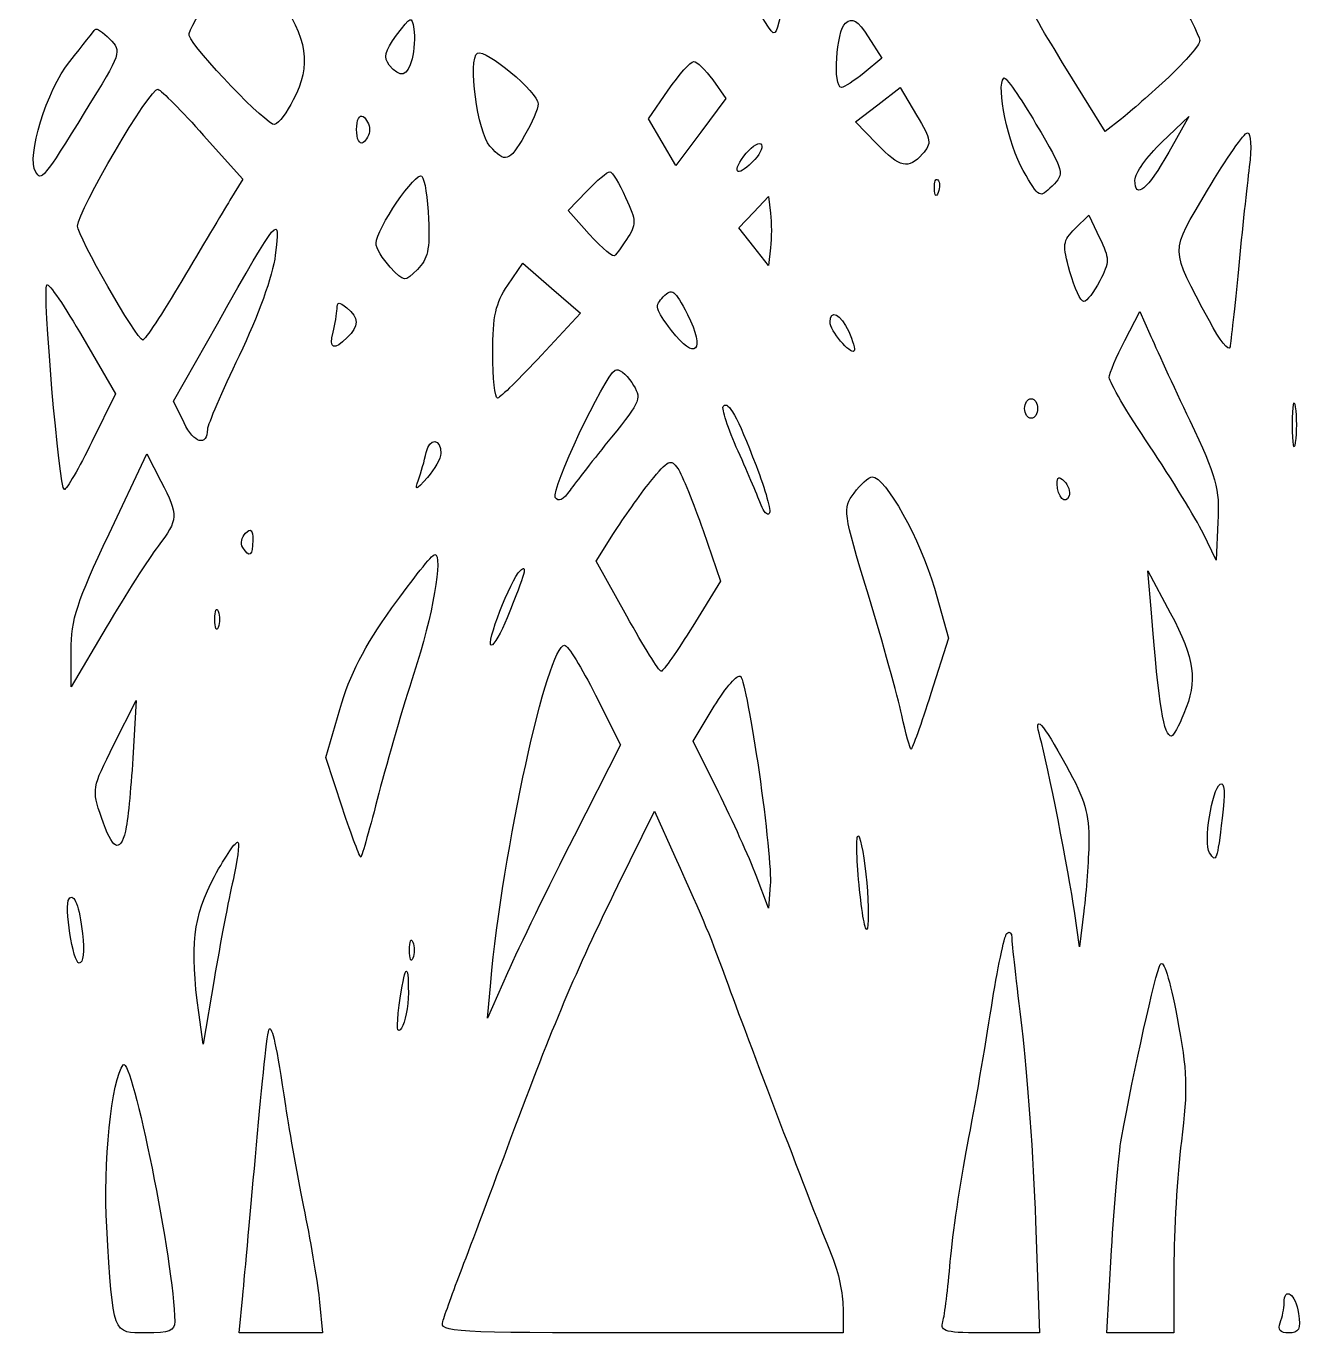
# Model space of a CAD drawing. Header units: centimetres. Extents: x -52 to 49, y -21 to 24.
# Drawn here: x 8.42 to 13.61, y -19.8 to -14.46 of the extents above; entities that cross this region are included whole.
import ezdxf

# ---------------------------------------------------------------- set-up
doc = ezdxf.new("R2010")
doc.units = ezdxf.units.CM
doc.header["$MEASUREMENT"] = 0
doc.layers.add('Layer 1', color=7, linetype='Continuous')

msp = doc.modelspace()

# ---------------------------------------------------------------- linework, layer by layer
at = {"layer": 'Layer 1'}
for points, knots in [([(13.07589, -14.66859), (13.14564, -14.60334), (13.20271, -14.5366), (13.20271, -14.52028), (13.20271, -14.52028), (13.20271, -14.48285), (12.96839, -14.08131), (12.93423, -14.0602), (12.93423, -14.0602), (12.89988, -14.03897), (12.48402, -14.31442), (12.4938, -14.35192), (12.4938, -14.35192), (12.49807, -14.36829), (12.57251, -14.49633), (12.65922, -14.63645), (12.65922, -14.63645), (12.65922, -14.63645), (12.81687, -14.89121), (12.81687, -14.89121), (12.81687, -14.89121), (12.81687, -14.89121), (12.88297, -14.83922), (12.88297, -14.83922), (12.88297, -14.83922), (12.91932, -14.81062), (13.00614, -14.73384), (13.07589, -14.6686), (13.07589, -14.6686), (13.07589, -14.6686), (13.07589, -14.66859), (13.07589, -14.66859)], [0, 0, 0, 0, 0.1111111, 0.1111111, 0.1111111, 0.1111111, 0.2222222, 0.2222222, 0.2222222, 0.2222222, 0.3333333, 0.3333333, 0.3333333, 0.3333333, 0.4444444, 0.4444444, 0.4444444, 0.4444444, 0.5555556, 0.5555556, 0.5555556, 0.5555556, 0.6666667, 0.6666667, 0.6666667, 0.6666667, 0.7777778, 0.7777778, 0.7777778, 0.7777778, 1, 1, 1, 1]), ([(11.50674, -14.25351), (11.50674, -14.25351), (11.50939, -14.12691), (11.50939, -14.12691), (11.50939, -14.12691), (11.50939, -14.12691), (11.42945, -14.21796), (11.42945, -14.21796), (11.42945, -14.21796), (11.42945, -14.21796), (11.34951, -14.30901), (11.34951, -14.30901), (11.34951, -14.30901), (11.34951, -14.30901), (11.40873, -14.40938), (11.40873, -14.40938), (11.40873, -14.40938), (11.46684, -14.50787), (11.46829, -14.50853), (11.48604, -14.44493), (11.48604, -14.44493), (11.49599, -14.40928), (11.50531, -14.32314), (11.50676, -14.25351), (11.50676, -14.25351), (11.50676, -14.25351), (11.50674, -14.25351), (11.50674, -14.25351)], [0, 0, 0, 0, 0.125, 0.125, 0.125, 0.125, 0.25, 0.25, 0.25, 0.25, 0.375, 0.375, 0.375, 0.375, 0.5, 0.5, 0.5, 0.5, 0.625, 0.625, 0.625, 0.625, 0.75, 0.75, 0.75, 0.75, 1, 1, 1, 1]), ([(9.50511, -14.76217), (9.57931, -14.61616), (9.56445, -14.51843), (9.43901, -14.32748), (9.43901, -14.32748), (9.37716, -14.23334), (9.31808, -14.15606), (9.30771, -14.15576), (9.30771, -14.15576), (9.27985, -14.15494), (9.07018, -14.47107), (9.08002, -14.49905), (9.08002, -14.49905), (9.1003, -14.5567), (9.40199, -14.87096), (9.42897, -14.86254), (9.42897, -14.86254), (9.44541, -14.85741), (9.47967, -14.81225), (9.50511, -14.76218), (9.50511, -14.76218), (9.50511, -14.76218), (9.50511, -14.76217), (9.50511, -14.76217)], [0, 0, 0, 0, 0.1428571, 0.1428571, 0.1428571, 0.1428571, 0.2857143, 0.2857143, 0.2857143, 0.2857143, 0.4285714, 0.4285714, 0.4285714, 0.4285714, 0.5714286, 0.5714286, 0.5714286, 0.5714286, 0.7142857, 0.7142857, 0.7142857, 0.7142857, 1, 1, 1, 1]), ([(9.98971, -14.59446), (9.99847, -14.55956), (10.00167, -14.50479), (9.99683, -14.47275), (9.99683, -14.47275), (9.98853, -14.41783), (9.9845, -14.41929), (9.92655, -14.49808), (9.92655, -14.49808), (9.87752, -14.56474), (9.87148, -14.58938), (9.89672, -14.61979), (9.89672, -14.61979), (9.94238, -14.67481), (9.97155, -14.66687), (9.98972, -14.59446), (9.98972, -14.59446), (9.98972, -14.59446), (9.98971, -14.59446), (9.98971, -14.59446)], [0, 0, 0, 0, 0.1666667, 0.1666667, 0.1666667, 0.1666667, 0.3333333, 0.3333333, 0.3333333, 0.3333333, 0.5, 0.5, 0.5, 0.5, 0.6666667, 0.6666667, 0.6666667, 0.6666667, 1, 1, 1, 1]), ([(8.65648, -14.8081), (8.80492, -14.56886), (8.80638, -14.56455), (8.75669, -14.51386), (8.75669, -14.51386), (8.72895, -14.48556), (8.70219, -14.4677), (8.69721, -14.47417), (8.69721, -14.47417), (8.69224, -14.48064), (8.64557, -14.53951), (8.5935, -14.60499), (8.5935, -14.60499), (8.49857, -14.72438), (8.41554, -14.99347), (8.45428, -15.05616), (8.45428, -15.05616), (8.47782, -15.09425), (8.48246, -15.08855), (8.65647, -14.80809), (8.65647, -14.80809), (8.65647, -14.80809), (8.65648, -14.8081), (8.65648, -14.8081)], [0, 0, 0, 0, 0.1428571, 0.1428571, 0.1428571, 0.1428571, 0.2857143, 0.2857143, 0.2857143, 0.2857143, 0.4285714, 0.4285714, 0.4285714, 0.4285714, 0.5714286, 0.5714286, 0.5714286, 0.5714286, 0.7142857, 0.7142857, 0.7142857, 0.7142857, 1, 1, 1, 1]), ([(11.83331, -14.65117), (11.83331, -14.65117), (11.90589, -14.59177), (11.90589, -14.59177), (11.90589, -14.59177), (11.90589, -14.59177), (11.8501, -14.50507), (11.8501, -14.50507), (11.8501, -14.50507), (11.80575, -14.43614), (11.7868, -14.4246), (11.75767, -14.44878), (11.75767, -14.44878), (11.71974, -14.48026), (11.70495, -14.71094), (11.74087, -14.7107), (11.74087, -14.7107), (11.75178, -14.7107), (11.79338, -14.68384), (11.8333, -14.65117), (11.8333, -14.65117), (11.8333, -14.65117), (11.83331, -14.65117), (11.83331, -14.65117)], [0, 0, 0, 0, 0.1428571, 0.1428571, 0.1428571, 0.1428571, 0.2857143, 0.2857143, 0.2857143, 0.2857143, 0.4285714, 0.4285714, 0.4285714, 0.4285714, 0.5714286, 0.5714286, 0.5714286, 0.5714286, 0.7142857, 0.7142857, 0.7142857, 0.7142857, 1, 1, 1, 1]), ([(10.44843, -14.90776), (10.47897, -14.856), (10.50396, -14.79745), (10.50396, -14.77766), (10.50396, -14.77766), (10.50396, -14.73152), (10.28839, -14.55137), (10.25666, -14.57098), (10.25666, -14.57098), (10.21665, -14.59571), (10.2564, -14.8948), (10.3073, -14.95091), (10.3073, -14.95091), (10.37029, -15.02051), (10.38447, -15.01618), (10.44844, -14.90775), (10.44844, -14.90775), (10.44844, -14.90775), (10.44843, -14.90776), (10.44843, -14.90776)], [0, 0, 0, 0, 0.1666667, 0.1666667, 0.1666667, 0.1666667, 0.3333333, 0.3333333, 0.3333333, 0.3333333, 0.5, 0.5, 0.5, 0.5, 0.6666667, 0.6666667, 0.6666667, 0.6666667, 1, 1, 1, 1]), ([(11.21571, -14.68069), (11.18607, -14.63906), (11.15129, -14.605), (11.13843, -14.605), (11.13843, -14.605), (11.12557, -14.605), (11.07871, -14.65782), (11.03429, -14.72237), (11.03429, -14.72237), (11.03429, -14.72237), (10.95354, -14.83974), (10.95354, -14.83974), (10.95354, -14.83974), (10.95354, -14.83974), (11.00959, -14.93475), (11.00959, -14.93475), (11.00959, -14.93475), (11.00959, -14.93475), (11.06565, -15.02976), (11.06565, -15.02976), (11.06565, -15.02976), (11.06565, -15.02976), (11.16763, -14.89308), (11.16763, -14.89308), (11.16763, -14.89308), (11.16763, -14.89308), (11.26961, -14.7564), (11.26961, -14.7564), (11.26961, -14.7564), (11.26961, -14.7564), (11.21571, -14.68071), (11.21571, -14.68071), (11.21571, -14.68071), (11.21571, -14.68071), (11.21571, -14.68069), (11.21571, -14.68069)], [0, 0, 0, 0, 0.1, 0.1, 0.1, 0.1, 0.2, 0.2, 0.2, 0.2, 0.3, 0.3, 0.3, 0.3, 0.4, 0.4, 0.4, 0.4, 0.5, 0.5, 0.5, 0.5, 0.6, 0.6, 0.6, 0.6, 0.7, 0.7, 0.7, 0.7, 0.8, 0.8, 0.8, 0.8, 1, 1, 1, 1]), ([(12.53447, -14.8602), (12.46969, -14.74954), (12.41052, -14.66518), (12.40297, -14.67273), (12.40297, -14.67273), (12.37084, -14.70486), (12.42133, -14.94474), (12.48244, -15.0503), (12.48244, -15.0503), (12.54827, -15.164), (12.54916, -15.16448), (12.60051, -15.11313), (12.60051, -15.11313), (12.65186, -15.06178), (12.65135, -15.05986), (12.53447, -14.8602)], [0, 0, 0, 0, 0.2, 0.2, 0.2, 0.2, 0.4, 0.4, 0.4, 0.4, 0.6, 0.6, 0.6, 0.6, 1, 1, 1, 1]), ([(9.0499, -15.49983), (9.1293, -15.36625), (9.21783, -15.21844), (9.24662, -15.17138), (9.24662, -15.17138), (9.24662, -15.17138), (9.29896, -15.08581), (9.29896, -15.08581), (9.29896, -15.08581), (9.29896, -15.08581), (9.13924, -14.90663), (9.13924, -14.90663), (9.13924, -14.90663), (9.05139, -14.80808), (8.96758, -14.72347), (8.95298, -14.7186), (8.95298, -14.7186), (8.92317, -14.70866), (8.62542, -15.21552), (8.62542, -15.2762), (8.62542, -15.2762), (8.62542, -15.31727), (8.86648, -15.73936), (8.89115, -15.74148), (8.89115, -15.74148), (8.89906, -15.74217), (8.97049, -15.63342), (9.0499, -15.49984), (9.0499, -15.49984), (9.0499, -15.49984), (9.0499, -15.49983), (9.0499, -15.49983)], [0, 0, 0, 0, 0.1111111, 0.1111111, 0.1111111, 0.1111111, 0.2222222, 0.2222222, 0.2222222, 0.2222222, 0.3333333, 0.3333333, 0.3333333, 0.3333333, 0.4444444, 0.4444444, 0.4444444, 0.4444444, 0.5555556, 0.5555556, 0.5555556, 0.5555556, 0.6666667, 0.6666667, 0.6666667, 0.6666667, 0.7777778, 0.7777778, 0.7777778, 0.7777778, 1, 1, 1, 1]), ([(12.07193, -14.98203), (12.11002, -14.93963), (12.10793, -14.92628), (12.04717, -14.82376), (12.04717, -14.82376), (12.04717, -14.82376), (11.98082, -14.7118), (11.98082, -14.7118), (11.98082, -14.7118), (11.98082, -14.7118), (11.88938, -14.78154), (11.88938, -14.78154), (11.88938, -14.78154), (11.88938, -14.78154), (11.79794, -14.85128), (11.79794, -14.85128), (11.79794, -14.85128), (11.79794, -14.85128), (11.88374, -14.9398), (11.88374, -14.9398), (11.88374, -14.9398), (11.98125, -15.04041), (12.01307, -15.04754), (12.07192, -14.98202), (12.07192, -14.98202), (12.07192, -14.98202), (12.07193, -14.98203), (12.07193, -14.98203)], [0, 0, 0, 0, 0.125, 0.125, 0.125, 0.125, 0.25, 0.25, 0.25, 0.25, 0.375, 0.375, 0.375, 0.375, 0.5, 0.5, 0.5, 0.5, 0.625, 0.625, 0.625, 0.625, 0.75, 0.75, 0.75, 0.75, 1, 1, 1, 1]), ([(9.81604, -14.88281), (9.81604, -14.8627), (9.80413, -14.83889), (9.78958, -14.82989), (9.78958, -14.82989), (9.77451, -14.82058), (9.76312, -14.84337), (9.76312, -14.88281), (9.76312, -14.88281), (9.76312, -14.92225), (9.77451, -14.94504), (9.78958, -14.93573), (9.78958, -14.93573), (9.80413, -14.92674), (9.81604, -14.90292), (9.81604, -14.88281)], [0, 0, 0, 0, 0.2, 0.2, 0.2, 0.2, 0.4, 0.4, 0.4, 0.4, 0.6, 0.6, 0.6, 0.6, 1, 1, 1, 1]), ([(13.07624, -14.97486), (13.07624, -14.97486), (13.15807, -14.8299), (13.15807, -14.8299), (13.15807, -14.8299), (13.15807, -14.8299), (13.0481, -14.93449), (13.0481, -14.93449), (13.0481, -14.93449), (12.98762, -14.99202), (12.93813, -15.06147), (12.93813, -15.08883), (12.93813, -15.08883), (12.93813, -15.17089), (12.98953, -15.12847), (13.07625, -14.97486), (13.07625, -14.97486), (13.07625, -14.97486), (13.07624, -14.97486), (13.07624, -14.97486)], [0, 0, 0, 0, 0.1666667, 0.1666667, 0.1666667, 0.1666667, 0.3333333, 0.3333333, 0.3333333, 0.3333333, 0.5, 0.5, 0.5, 0.5, 0.6666667, 0.6666667, 0.6666667, 0.6666667, 1, 1, 1, 1]), ([(13.36012, -15.45167), (13.37504, -15.29887), (13.39501, -15.11135), (13.4045, -15.03495), (13.4045, -15.03495), (13.41436, -14.95551), (13.41132, -14.89604), (13.3974, -14.89604), (13.3974, -14.89604), (13.38401, -14.89604), (13.31071, -15.00134), (13.23451, -15.13005), (13.23451, -15.13005), (13.07922, -15.39236), (13.07873, -15.35605), (13.24167, -15.66333), (13.24167, -15.66333), (13.28411, -15.74337), (13.32202, -15.79099), (13.32591, -15.76916), (13.32591, -15.76916), (13.32981, -15.74733), (13.3452, -15.60446), (13.36012, -15.45166), (13.36012, -15.45166), (13.36012, -15.45166), (13.36012, -15.45167), (13.36012, -15.45167)], [0, 0, 0, 0, 0.125, 0.125, 0.125, 0.125, 0.25, 0.25, 0.25, 0.25, 0.375, 0.375, 0.375, 0.375, 0.5, 0.5, 0.5, 0.5, 0.625, 0.625, 0.625, 0.625, 0.75, 0.75, 0.75, 0.75, 1, 1, 1, 1]), ([(11.38794, -15.0045), (11.41297, -14.97684), (11.42375, -14.9483), (11.41188, -14.94108), (11.41188, -14.94108), (11.40002, -14.93386), (11.36892, -14.95649), (11.34278, -14.99137), (11.34278, -14.99137), (11.28646, -15.06651), (11.32237, -15.07695), (11.38794, -15.0045)], [0, 0, 0, 0, 0.25, 0.25, 0.25, 0.25, 0.5, 0.5, 0.5, 0.5, 1, 1, 1, 1]), ([(10.05711, -15.24763), (10.05337, -15.1634), (10.04097, -15.08486), (10.02953, -15.0731), (10.02953, -15.0731), (10.00663, -15.04954), (9.8425, -15.28942), (9.8425, -15.34645), (9.8425, -15.34645), (9.8425, -15.36607), (9.86866, -15.40997), (9.90064, -15.44401), (9.90064, -15.44401), (9.95865, -15.50576), (9.9589, -15.50578), (10.01134, -15.45334), (10.01134, -15.45334), (10.05368, -15.41099), (10.06258, -15.37102), (10.0571, -15.24763), (10.0571, -15.24763), (10.0571, -15.24763), (10.05711, -15.24763), (10.05711, -15.24763)], [0, 0, 0, 0, 0.1428571, 0.1428571, 0.1428571, 0.1428571, 0.2857143, 0.2857143, 0.2857143, 0.2857143, 0.4285714, 0.4285714, 0.4285714, 0.4285714, 0.5714286, 0.5714286, 0.5714286, 0.5714286, 0.7142857, 0.7142857, 0.7142857, 0.7142857, 1, 1, 1, 1]), ([(10.86416, -15.33172), (10.90526, -15.269), (10.90504, -15.25795), (10.86075, -15.15974), (10.86075, -15.15974), (10.83472, -15.10202), (10.80555, -15.05479), (10.79593, -15.05479), (10.79593, -15.05479), (10.78631, -15.05479), (10.7443, -15.09043), (10.70257, -15.13399), (10.70257, -15.13399), (10.70257, -15.13399), (10.62669, -15.21319), (10.62669, -15.21319), (10.62669, -15.21319), (10.62669, -15.21319), (10.691, -15.2859), (10.691, -15.2859), (10.691, -15.2859), (10.74986, -15.35245), (10.79904, -15.39733), (10.81423, -15.39835), (10.81423, -15.39835), (10.81753, -15.39861), (10.84, -15.36859), (10.86415, -15.33173), (10.86415, -15.33173), (10.86415, -15.33173), (10.86416, -15.33172), (10.86416, -15.33172)], [0, 0, 0, 0, 0.1111111, 0.1111111, 0.1111111, 0.1111111, 0.2222222, 0.2222222, 0.2222222, 0.2222222, 0.3333333, 0.3333333, 0.3333333, 0.3333333, 0.4444444, 0.4444444, 0.4444444, 0.4444444, 0.5555556, 0.5555556, 0.5555556, 0.5555556, 0.6666667, 0.6666667, 0.6666667, 0.6666667, 0.7777778, 0.7777778, 0.7777778, 0.7777778, 1, 1, 1, 1]), ([(12.1339, -15.08841), (12.12511, -15.07962), (12.11885, -15.09525), (12.12, -15.12314), (12.12, -15.12314), (12.12127, -15.15396), (12.12754, -15.16023), (12.13599, -15.13913), (12.13599, -15.13913), (12.14363, -15.12003), (12.14269, -15.09721), (12.1339, -15.08842), (12.1339, -15.08842), (12.1339, -15.08842), (12.1339, -15.08841), (12.1339, -15.08841)], [0, 0, 0, 0, 0.2, 0.2, 0.2, 0.2, 0.4, 0.4, 0.4, 0.4, 0.6, 0.6, 0.6, 0.6, 1, 1, 1, 1]), ([(11.4516, -15.22428), (11.4516, -15.22428), (11.44323, -15.15564), (11.44323, -15.15564), (11.44323, -15.15564), (11.44323, -15.15564), (11.38312, -15.21998), (11.38312, -15.21998), (11.38312, -15.21998), (11.38312, -15.21998), (11.32301, -15.28432), (11.32301, -15.28432), (11.32301, -15.28432), (11.32301, -15.28432), (11.38312, -15.36108), (11.38312, -15.36108), (11.38312, -15.36108), (11.38312, -15.36108), (11.44323, -15.43784), (11.44323, -15.43784), (11.44323, -15.43784), (11.44323, -15.43784), (11.4516, -15.36538), (11.4516, -15.36538), (11.4516, -15.36538), (11.45621, -15.32553), (11.45621, -15.26204), (11.4516, -15.22429), (11.4516, -15.22429), (11.4516, -15.22429), (11.4516, -15.22428), (11.4516, -15.22428)], [0, 0, 0, 0, 0.1111111, 0.1111111, 0.1111111, 0.1111111, 0.2222222, 0.2222222, 0.2222222, 0.2222222, 0.3333333, 0.3333333, 0.3333333, 0.3333333, 0.4444444, 0.4444444, 0.4444444, 0.4444444, 0.5555556, 0.5555556, 0.5555556, 0.5555556, 0.6666667, 0.6666667, 0.6666667, 0.6666667, 0.7777778, 0.7777778, 0.7777778, 0.7777778, 1, 1, 1, 1]), ([(9.15496, -16.10495), (9.15522, -16.08762), (9.2134, -15.9527), (9.28437, -15.80514), (9.28437, -15.80514), (9.36157, -15.64461), (9.42076, -15.47989), (9.43173, -15.39504), (9.43173, -15.39504), (9.45428, -15.22061), (9.44803, -15.22799), (9.19537, -15.67455), (9.19537, -15.67455), (9.19537, -15.67455), (9.01687, -15.99003), (9.01687, -15.99003), (9.01687, -15.99003), (9.01687, -15.99003), (9.05951, -16.07945), (9.05951, -16.07945), (9.05951, -16.07945), (9.09915, -16.16258), (9.15409, -16.17726), (9.15496, -16.10496), (9.15496, -16.10496), (9.15496, -16.10496), (9.15496, -16.10495), (9.15496, -16.10495)], [0, 0, 0, 0, 0.125, 0.125, 0.125, 0.125, 0.25, 0.25, 0.25, 0.25, 0.375, 0.375, 0.375, 0.375, 0.5, 0.5, 0.5, 0.5, 0.625, 0.625, 0.625, 0.625, 0.75, 0.75, 0.75, 0.75, 1, 1, 1, 1]), ([(12.7948, -15.50034), (12.8349, -15.42279), (12.83484, -15.41), (12.79387, -15.32409), (12.79387, -15.32409), (12.79387, -15.32409), (12.7497, -15.23146), (12.7497, -15.23146), (12.7497, -15.23146), (12.7497, -15.23146), (12.69442, -15.28674), (12.69442, -15.28674), (12.69442, -15.28674), (12.64323, -15.33793), (12.64164, -15.35097), (12.67301, -15.46299), (12.67301, -15.46299), (12.69164, -15.52952), (12.71693, -15.58396), (12.72922, -15.58396), (12.72922, -15.58396), (12.74151, -15.58396), (12.77102, -15.54633), (12.7948, -15.50034)], [0, 0, 0, 0, 0.1428571, 0.1428571, 0.1428571, 0.1428571, 0.2857143, 0.2857143, 0.2857143, 0.2857143, 0.4285714, 0.4285714, 0.4285714, 0.4285714, 0.5714286, 0.5714286, 0.5714286, 0.5714286, 0.7142857, 0.7142857, 0.7142857, 0.7142857, 1, 1, 1, 1]), ([(10.51719, -15.80301), (10.51719, -15.80301), (10.67594, -15.63139), (10.67594, -15.63139), (10.67594, -15.63139), (10.67594, -15.63139), (10.55833, -15.52975), (10.55833, -15.52975), (10.55833, -15.52975), (10.55833, -15.52975), (10.44072, -15.42811), (10.44072, -15.42811), (10.44072, -15.42811), (10.44072, -15.42811), (10.37973, -15.51786), (10.37973, -15.51786), (10.37973, -15.51786), (10.3303, -15.5906), (10.31874, -15.64298), (10.31874, -15.79422), (10.31874, -15.79422), (10.31874, -15.89686), (10.32767, -15.97944), (10.33858, -15.97773), (10.33858, -15.97773), (10.34949, -15.97601), (10.42986, -15.8974), (10.51717, -15.80301), (10.51717, -15.80301), (10.51717, -15.80301), (10.51719, -15.80301), (10.51719, -15.80301)], [0, 0, 0, 0, 0.1111111, 0.1111111, 0.1111111, 0.1111111, 0.2222222, 0.2222222, 0.2222222, 0.2222222, 0.3333333, 0.3333333, 0.3333333, 0.3333333, 0.4444444, 0.4444444, 0.4444444, 0.4444444, 0.5555556, 0.5555556, 0.5555556, 0.5555556, 0.6666667, 0.6666667, 0.6666667, 0.6666667, 0.7777778, 0.7777778, 0.7777778, 0.7777778, 1, 1, 1, 1]), ([(8.68386, -16.15622), (8.68386, -16.15622), (8.78036, -15.96119), (8.78036, -15.96119), (8.78036, -15.96119), (8.78036, -15.96119), (8.64703, -15.73142), (8.64703, -15.73142), (8.64703, -15.73142), (8.5737, -15.60505), (8.50736, -15.50799), (8.49961, -15.51574), (8.49961, -15.51574), (8.48074, -15.53461), (8.5508, -16.35125), (8.57129, -16.35125), (8.57129, -16.35125), (8.58012, -16.35125), (8.63078, -16.26349), (8.68386, -16.15622)], [0, 0, 0, 0, 0.1666667, 0.1666667, 0.1666667, 0.1666667, 0.3333333, 0.3333333, 0.3333333, 0.3333333, 0.5, 0.5, 0.5, 0.5, 0.6666667, 0.6666667, 0.6666667, 0.6666667, 1, 1, 1, 1]), ([(11.11237, -15.63663), (11.06082, -15.53558), (11.05094, -15.52835), (11.01441, -15.56489), (11.01441, -15.56489), (10.97787, -15.60143), (10.98118, -15.61522), (11.04721, -15.7018), (11.04721, -15.7018), (11.14524, -15.83032), (11.1889, -15.78665), (11.11237, -15.63664), (11.11237, -15.63664), (11.11237, -15.63664), (11.11237, -15.63663), (11.11237, -15.63663)], [0, 0, 0, 0, 0.2, 0.2, 0.2, 0.2, 0.4, 0.4, 0.4, 0.4, 0.6, 0.6, 0.6, 0.6, 1, 1, 1, 1]), ([(9.72533, -15.73137), (9.77359, -15.68312), (9.7731, -15.65163), (9.72345, -15.61042), (9.72345, -15.61042), (9.69145, -15.58387), (9.68369, -15.58452), (9.6834, -15.6138), (9.6834, -15.6138), (9.68314, -15.63377), (9.67586, -15.6769), (9.66709, -15.70964), (9.66709, -15.70964), (9.6488, -15.77787), (9.67068, -15.78604), (9.72534, -15.73137), (9.72534, -15.73137), (9.72534, -15.73137), (9.72533, -15.73137), (9.72533, -15.73137)], [0, 0, 0, 0, 0.1666667, 0.1666667, 0.1666667, 0.1666667, 0.3333333, 0.3333333, 0.3333333, 0.3333333, 0.5, 0.5, 0.5, 0.5, 0.6666667, 0.6666667, 0.6666667, 0.6666667, 1, 1, 1, 1]), ([(11.7707, -15.70644), (11.73811, -15.63491), (11.69458, -15.61285), (11.69458, -15.66787), (11.69458, -15.66787), (11.69458, -15.70241), (11.77678, -15.80163), (11.79242, -15.78598), (11.79242, -15.78598), (11.7979, -15.7805), (11.78813, -15.7447), (11.7707, -15.70644)], [0, 0, 0, 0, 0.25, 0.25, 0.25, 0.25, 0.5, 0.5, 0.5, 0.5, 1, 1, 1, 1]), ([(13.1615, -16.06897), (13.09385, -15.9259), (13.02055, -15.76738), (12.99861, -15.7167), (12.99861, -15.7167), (12.99861, -15.7167), (12.95872, -15.62454), (12.95872, -15.62454), (12.95872, -15.62454), (12.95872, -15.62454), (12.8967, -15.74316), (12.8967, -15.74316), (12.8967, -15.74316), (12.86259, -15.8084), (12.83414, -15.87641), (12.83349, -15.8943), (12.83349, -15.8943), (12.83283, -15.91219), (12.90671, -16.0376), (12.99766, -16.17298), (12.99766, -16.17298), (13.08861, -16.30836), (13.18684, -16.46872), (13.21594, -16.52933), (13.21594, -16.52933), (13.21594, -16.52933), (13.26886, -16.63953), (13.26886, -16.63953), (13.26886, -16.63953), (13.26886, -16.63953), (13.27668, -16.48431), (13.27668, -16.48431), (13.27668, -16.48431), (13.28364, -16.3461), (13.27102, -16.30057), (13.16151, -16.06897), (13.16151, -16.06897), (13.16151, -16.06897), (13.1615, -16.06897), (13.1615, -16.06897)], [0, 0, 0, 0, 0.0909091, 0.0909091, 0.0909091, 0.0909091, 0.1818182, 0.1818182, 0.1818182, 0.1818182, 0.2727273, 0.2727273, 0.2727273, 0.2727273, 0.3636364, 0.3636364, 0.3636364, 0.3636364, 0.4545455, 0.4545455, 0.4545455, 0.4545455, 0.5454545, 0.5454545, 0.5454545, 0.5454545, 0.6363636, 0.6363636, 0.6363636, 0.6363636, 0.7272727, 0.7272727, 0.7272727, 0.7272727, 0.8181818, 0.8181818, 0.8181818, 0.8181818, 1, 1, 1, 1]), ([(10.80238, -16.13799), (10.92595, -15.98474), (10.92784, -15.97968), (10.88548, -15.91502), (10.88548, -15.91502), (10.86164, -15.87863), (10.83119, -15.85563), (10.81782, -15.86389), (10.81782, -15.86389), (10.77181, -15.89233), (10.55521, -16.35346), (10.57377, -16.38348), (10.57377, -16.38348), (10.58608, -16.4034), (10.60644, -16.39351), (10.63415, -16.35416), (10.63415, -16.35416), (10.65714, -16.32151), (10.73285, -16.22422), (10.8024, -16.13798), (10.8024, -16.13798), (10.8024, -16.13798), (10.80238, -16.13799), (10.80238, -16.13799)], [0, 0, 0, 0, 0.1428571, 0.1428571, 0.1428571, 0.1428571, 0.2857143, 0.2857143, 0.2857143, 0.2857143, 0.4285714, 0.4285714, 0.4285714, 0.4285714, 0.5714286, 0.5714286, 0.5714286, 0.5714286, 0.7142857, 0.7142857, 0.7142857, 0.7142857, 1, 1, 1, 1]), ([(11.39288, -16.25355), (11.31456, -16.05016), (11.28085, -15.98887), (11.25922, -16.0105), (11.25922, -16.0105), (11.25103, -16.0187), (11.2783, -16.1017), (11.31984, -16.19494), (11.31984, -16.19494), (11.36138, -16.28819), (11.40344, -16.38702), (11.4133, -16.41457), (11.4133, -16.41457), (11.42317, -16.44212), (11.43821, -16.45768), (11.44674, -16.44916), (11.44674, -16.44916), (11.45526, -16.44064), (11.43103, -16.35261), (11.39288, -16.25355)], [0, 0, 0, 0, 0.1666667, 0.1666667, 0.1666667, 0.1666667, 0.3333333, 0.3333333, 0.3333333, 0.3333333, 0.5, 0.5, 0.5, 0.5, 0.6666667, 0.6666667, 0.6666667, 0.6666667, 1, 1, 1, 1]), ([(12.54125, -16.02052), (12.54125, -15.99869), (12.52934, -15.98083), (12.51479, -15.98083), (12.51479, -15.98083), (12.50024, -15.98083), (12.48833, -15.99869), (12.48833, -16.02052), (12.48833, -16.02052), (12.48833, -16.04235), (12.50024, -16.06021), (12.51479, -16.06021), (12.51479, -16.06021), (12.52934, -16.06021), (12.54125, -16.04235), (12.54125, -16.02052)], [0, 0, 0, 0, 0.2, 0.2, 0.2, 0.2, 0.4, 0.4, 0.4, 0.4, 0.6, 0.6, 0.6, 0.6, 1, 1, 1, 1]), ([(13.59208, -16.01391), (13.58602, -15.97389), (13.58106, -16.00663), (13.58106, -16.08667), (13.58106, -16.08667), (13.58106, -16.16671), (13.58602, -16.19945), (13.59208, -16.15943), (13.59208, -16.15943), (13.59814, -16.11941), (13.59814, -16.05393), (13.59208, -16.01391)], [0, 0, 0, 0, 0.25, 0.25, 0.25, 0.25, 0.5, 0.5, 0.5, 0.5, 1, 1, 1, 1]), ([(10.10708, -16.20436), (10.10708, -16.14206), (10.06064, -16.13822), (10.04736, -16.19943), (10.04736, -16.19943), (10.04029, -16.232), (10.02603, -16.28246), (10.01566, -16.31157), (10.01566, -16.31157), (9.99929, -16.35754), (10.00405, -16.35629), (10.05194, -16.30202), (10.05194, -16.30202), (10.08226, -16.26767), (10.10707, -16.22372), (10.10707, -16.20436), (10.10707, -16.20436), (10.10707, -16.20436), (10.10708, -16.20436), (10.10708, -16.20436)], [0, 0, 0, 0, 0.1666667, 0.1666667, 0.1666667, 0.1666667, 0.3333333, 0.3333333, 0.3333333, 0.3333333, 0.5, 0.5, 0.5, 0.5, 0.6666667, 0.6666667, 0.6666667, 0.6666667, 1, 1, 1, 1]), ([(8.95322, -16.58234), (9.03688, -16.47266), (9.03753, -16.45827), (8.96524, -16.31713), (8.96524, -16.31713), (8.96524, -16.31713), (8.90819, -16.20574), (8.90819, -16.20574), (8.90819, -16.20574), (8.90819, -16.20574), (8.75358, -16.53231), (8.75358, -16.53231), (8.75358, -16.53231), (8.62229, -16.80961), (8.59897, -16.88126), (8.59897, -17.0072), (8.59897, -17.0072), (8.59897, -17.0072), (8.59897, -17.15552), (8.59897, -17.15552), (8.59897, -17.15552), (8.59897, -17.15552), (8.74156, -16.91421), (8.74156, -16.91421), (8.74156, -16.91421), (8.81999, -16.78149), (8.91524, -16.63215), (8.95323, -16.58234), (8.95323, -16.58234), (8.95323, -16.58234), (8.95322, -16.58234), (8.95322, -16.58234)], [0, 0, 0, 0, 0.1111111, 0.1111111, 0.1111111, 0.1111111, 0.2222222, 0.2222222, 0.2222222, 0.2222222, 0.3333333, 0.3333333, 0.3333333, 0.3333333, 0.4444444, 0.4444444, 0.4444444, 0.4444444, 0.5555556, 0.5555556, 0.5555556, 0.5555556, 0.6666667, 0.6666667, 0.6666667, 0.6666667, 0.7777778, 0.7777778, 0.7777778, 0.7777778, 1, 1, 1, 1]), ([(11.1342, -16.90856), (11.1342, -16.90856), (11.24745, -16.72503), (11.24745, -16.72503), (11.24745, -16.72503), (11.24745, -16.72503), (11.17641, -16.5183), (11.17641, -16.5183), (11.17641, -16.5183), (11.13734, -16.4046), (11.09104, -16.29082), (11.07351, -16.26547), (11.07351, -16.26547), (11.04456, -16.22359), (11.03438, -16.22844), (10.96231, -16.31839), (10.96231, -16.31839), (10.91867, -16.37285), (10.85092, -16.46833), (10.81174, -16.53056), (10.81174, -16.53056), (10.81174, -16.53056), (10.74051, -16.64372), (10.74051, -16.64372), (10.74051, -16.64372), (10.74051, -16.64372), (10.86534, -16.86791), (10.86534, -16.86791), (10.86534, -16.86791), (10.934, -16.99121), (10.99709, -17.09209), (11.00555, -17.09209), (11.00555, -17.09209), (11.01401, -17.09209), (11.07189, -17.0095), (11.13418, -16.90856), (11.13418, -16.90856), (11.13418, -16.90856), (11.1342, -16.90856), (11.1342, -16.90856)], [0, 0, 0, 0, 0.0909091, 0.0909091, 0.0909091, 0.0909091, 0.1818182, 0.1818182, 0.1818182, 0.1818182, 0.2727273, 0.2727273, 0.2727273, 0.2727273, 0.3636364, 0.3636364, 0.3636364, 0.3636364, 0.4545455, 0.4545455, 0.4545455, 0.4545455, 0.5454545, 0.5454545, 0.5454545, 0.5454545, 0.6363636, 0.6363636, 0.6363636, 0.6363636, 0.7272727, 0.7272727, 0.7272727, 0.7272727, 0.8181818, 0.8181818, 0.8181818, 0.8181818, 1, 1, 1, 1]), ([(12.10595, -17.1831), (12.10595, -17.1831), (12.17806, -16.95662), (12.17806, -16.95662), (12.17806, -16.95662), (12.17806, -16.95662), (12.11988, -16.75315), (12.11988, -16.75315), (12.11988, -16.75315), (12.06318, -16.55486), (11.91964, -16.29765), (11.86655, -16.29921), (11.86655, -16.29921), (11.852, -16.29963), (11.81861, -16.3295), (11.79235, -16.36558), (11.79235, -16.36558), (11.74555, -16.42987), (11.74671, -16.4381), (11.85106, -16.78147), (11.85106, -16.78147), (11.90961, -16.97413), (11.97078, -17.19428), (11.98699, -17.27067), (11.98699, -17.27067), (12.0032, -17.34707), (12.02037, -17.40958), (12.02515, -17.40958), (12.02515, -17.40958), (12.02993, -17.40958), (12.06628, -17.30766), (12.10595, -17.1831)], [0, 0, 0, 0, 0.1111111, 0.1111111, 0.1111111, 0.1111111, 0.2222222, 0.2222222, 0.2222222, 0.2222222, 0.3333333, 0.3333333, 0.3333333, 0.3333333, 0.4444444, 0.4444444, 0.4444444, 0.4444444, 0.5555556, 0.5555556, 0.5555556, 0.5555556, 0.6666667, 0.6666667, 0.6666667, 0.6666667, 0.7777778, 0.7777778, 0.7777778, 0.7777778, 1, 1, 1, 1]), ([(12.65006, -16.31706), (12.62845, -16.29545), (12.62063, -16.29841), (12.62063, -16.32819), (12.62063, -16.32819), (12.62063, -16.38079), (12.65621, -16.41637), (12.66936, -16.37692), (12.66936, -16.37692), (12.67494, -16.36019), (12.66626, -16.33325), (12.65007, -16.31706), (12.65007, -16.31706), (12.65007, -16.31706), (12.65006, -16.31706), (12.65006, -16.31706)], [0, 0, 0, 0, 0.2, 0.2, 0.2, 0.2, 0.4, 0.4, 0.4, 0.4, 0.6, 0.6, 0.6, 0.6, 1, 1, 1, 1]), ([(9.33979, -16.55763), (9.33979, -16.51489), (9.33197, -16.50725), (9.31034, -16.52887), (9.31034, -16.52887), (9.29415, -16.54506), (9.2889, -16.57126), (9.29867, -16.58708), (9.29867, -16.58708), (9.32604, -16.63136), (9.33978, -16.62152), (9.33978, -16.55763), (9.33978, -16.55763), (9.33978, -16.55763), (9.33979, -16.55763), (9.33979, -16.55763)], [0, 0, 0, 0, 0.2, 0.2, 0.2, 0.2, 0.4, 0.4, 0.4, 0.4, 0.6, 0.6, 0.6, 0.6, 1, 1, 1, 1]), ([(9.85433, -17.5895), (9.89053, -17.45018), (9.95477, -17.23067), (9.99708, -17.10169), (9.99708, -17.10169), (10.07342, -16.86902), (10.11767, -16.61583), (10.082, -16.61583), (10.082, -16.61583), (10.07178, -16.61583), (9.99322, -16.71388), (9.90743, -16.83372), (9.90743, -16.83372), (9.79376, -16.99248), (9.73607, -17.10487), (9.69482, -17.24787), (9.69482, -17.24787), (9.69482, -17.24787), (9.63821, -17.44413), (9.63821, -17.44413), (9.63821, -17.44413), (9.63821, -17.44413), (9.70598, -17.65085), (9.70598, -17.65085), (9.70598, -17.65085), (9.74325, -17.76454), (9.77707, -17.85425), (9.78113, -17.85018), (9.78113, -17.85018), (9.78519, -17.84612), (9.81813, -17.72882), (9.85432, -17.5895), (9.85432, -17.5895), (9.85432, -17.5895), (9.85433, -17.5895), (9.85433, -17.5895)], [0, 0, 0, 0, 0.1, 0.1, 0.1, 0.1, 0.2, 0.2, 0.2, 0.2, 0.3, 0.3, 0.3, 0.3, 0.4, 0.4, 0.4, 0.4, 0.5, 0.5, 0.5, 0.5, 0.6, 0.6, 0.6, 0.6, 0.7, 0.7, 0.7, 0.7, 0.8, 0.8, 0.8, 0.8, 1, 1, 1, 1]), ([(10.37736, -16.8737), (10.45212, -16.68862), (10.46212, -16.65246), (10.43037, -16.68197), (10.43037, -16.68197), (10.39205, -16.7176), (10.28795, -16.98627), (10.31252, -16.98614), (10.31252, -16.98614), (10.32322, -16.98614), (10.3524, -16.93548), (10.37736, -16.87369), (10.37736, -16.87369), (10.37736, -16.87369), (10.37736, -16.8737), (10.37736, -16.8737)], [0, 0, 0, 0, 0.2, 0.2, 0.2, 0.2, 0.4, 0.4, 0.4, 0.4, 0.6, 0.6, 0.6, 0.6, 1, 1, 1, 1]), ([(13.13791, -17.26491), (13.19485, -17.12863), (13.18351, -17.04447), (13.08251, -16.85396), (13.08251, -16.85396), (13.08251, -16.85396), (12.99134, -16.68198), (12.99134, -16.68198), (12.99134, -16.68198), (12.99134, -16.68198), (13.00524, -16.85396), (13.00524, -16.85396), (13.00524, -16.85396), (13.03614, -17.23621), (13.05593, -17.35667), (13.08782, -17.35667), (13.08782, -17.35667), (13.09428, -17.35667), (13.11682, -17.31538), (13.13791, -17.26492), (13.13791, -17.26492), (13.13791, -17.26492), (13.13791, -17.26491), (13.13791, -17.26491)], [0, 0, 0, 0, 0.1428571, 0.1428571, 0.1428571, 0.1428571, 0.2857143, 0.2857143, 0.2857143, 0.2857143, 0.4285714, 0.4285714, 0.4285714, 0.4285714, 0.5714286, 0.5714286, 0.5714286, 0.5714286, 0.7142857, 0.7142857, 0.7142857, 0.7142857, 1, 1, 1, 1]), ([(9.19857, -16.84734), (9.19123, -16.82915), (9.18522, -16.84403), (9.18522, -16.88041), (9.18522, -16.88041), (9.18522, -16.91679), (9.19123, -16.93167), (9.19857, -16.91348), (9.19857, -16.91348), (9.20591, -16.89529), (9.20591, -16.86552), (9.19857, -16.84733), (9.19857, -16.84733), (9.19857, -16.84733), (9.19857, -16.84734), (9.19857, -16.84734)], [0, 0, 0, 0, 0.2, 0.2, 0.2, 0.2, 0.4, 0.4, 0.4, 0.4, 0.6, 0.6, 0.6, 0.6, 1, 1, 1, 1]), ([(10.65029, -17.7647), (10.65029, -17.7647), (10.83987, -17.39221), (10.83987, -17.39221), (10.83987, -17.39221), (10.83987, -17.39221), (10.73774, -17.18923), (10.73774, -17.18923), (10.73774, -17.18923), (10.68157, -17.07759), (10.62481, -16.98625), (10.6116, -16.98625), (10.6116, -16.98625), (10.54219, -16.98625), (10.35884, -17.82342), (10.31027, -18.36208), (10.31027, -18.36208), (10.31027, -18.36208), (10.29715, -18.5076), (10.29715, -18.5076), (10.29715, -18.5076), (10.29715, -18.5076), (10.37893, -18.32239), (10.37893, -18.32239), (10.37893, -18.32239), (10.42391, -18.22053), (10.54602, -17.96956), (10.65029, -17.76469), (10.65029, -17.76469), (10.65029, -17.76469), (10.65029, -17.7647), (10.65029, -17.7647)], [0, 0, 0, 0, 0.1111111, 0.1111111, 0.1111111, 0.1111111, 0.2222222, 0.2222222, 0.2222222, 0.2222222, 0.3333333, 0.3333333, 0.3333333, 0.3333333, 0.4444444, 0.4444444, 0.4444444, 0.4444444, 0.5555556, 0.5555556, 0.5555556, 0.5555556, 0.6666667, 0.6666667, 0.6666667, 0.6666667, 0.7777778, 0.7777778, 0.7777778, 0.7777778, 1, 1, 1, 1]), ([(11.40493, -17.50388), (11.37547, -17.30108), (11.34176, -17.12555), (11.33002, -17.11381), (11.33002, -17.11381), (11.31828, -17.10207), (11.26975, -17.15667), (11.22219, -17.23515), (11.22219, -17.23515), (11.22219, -17.23515), (11.13571, -17.37784), (11.13571, -17.37784), (11.13571, -17.37784), (11.13571, -17.37784), (11.23926, -17.58554), (11.23926, -17.58554), (11.23926, -17.58554), (11.29621, -17.69977), (11.3654, -17.85277), (11.39302, -17.92553), (11.39302, -17.92553), (11.39302, -17.92553), (11.44323, -18.05782), (11.44323, -18.05782), (11.44323, -18.05782), (11.44323, -18.05782), (11.45086, -17.96522), (11.45086, -17.96522), (11.45086, -17.96522), (11.45506, -17.91429), (11.43439, -17.70669), (11.40493, -17.50389), (11.40493, -17.50389), (11.40493, -17.50389), (11.40493, -17.50388), (11.40493, -17.50388)], [0, 0, 0, 0, 0.1, 0.1, 0.1, 0.1, 0.2, 0.2, 0.2, 0.2, 0.3, 0.3, 0.3, 0.3, 0.4, 0.4, 0.4, 0.4, 0.5, 0.5, 0.5, 0.5, 0.6, 0.6, 0.6, 0.6, 0.7, 0.7, 0.7, 0.7, 0.8, 0.8, 0.8, 0.8, 1, 1, 1, 1]), ([(8.82054, -17.74409), (8.82915, -17.70979), (8.84255, -17.57584), (8.85031, -17.44643), (8.85031, -17.44643), (8.85031, -17.44643), (8.86443, -17.21114), (8.86443, -17.21114), (8.86443, -17.21114), (8.86443, -17.21114), (8.77353, -17.39132), (8.77353, -17.39132), (8.77353, -17.39132), (8.68357, -17.56965), (8.68305, -17.57272), (8.72266, -17.68898), (8.72266, -17.68898), (8.76736, -17.82017), (8.79723, -17.83699), (8.82055, -17.74409), (8.82055, -17.74409), (8.82055, -17.74409), (8.82054, -17.74409), (8.82054, -17.74409)], [0, 0, 0, 0, 0.1428571, 0.1428571, 0.1428571, 0.1428571, 0.2857143, 0.2857143, 0.2857143, 0.2857143, 0.4285714, 0.4285714, 0.4285714, 0.4285714, 0.5714286, 0.5714286, 0.5714286, 0.5714286, 0.7142857, 0.7142857, 0.7142857, 0.7142857, 1, 1, 1, 1]), ([(12.7503, -17.78752), (12.75242, -17.67589), (12.73476, -17.6165), (12.65788, -17.47663), (12.65788, -17.47663), (12.56032, -17.29914), (12.52217, -17.2583), (12.55198, -17.36327), (12.55198, -17.36327), (12.58068, -17.46432), (12.67, -17.91762), (12.69144, -18.07103), (12.69144, -18.07103), (12.69144, -18.07103), (12.71178, -18.21655), (12.71178, -18.21655), (12.71178, -18.21655), (12.71178, -18.21655), (12.72973, -18.07103), (12.72973, -18.07103), (12.72973, -18.07103), (12.7396, -17.99099), (12.74886, -17.86341), (12.7503, -17.78751), (12.7503, -17.78751), (12.7503, -17.78751), (12.7503, -17.78752), (12.7503, -17.78752)], [0, 0, 0, 0, 0.125, 0.125, 0.125, 0.125, 0.25, 0.25, 0.25, 0.25, 0.375, 0.375, 0.375, 0.375, 0.5, 0.5, 0.5, 0.5, 0.625, 0.625, 0.625, 0.625, 0.75, 0.75, 0.75, 0.75, 1, 1, 1, 1]), ([(13.29428, -17.69104), (13.3069, -17.58705), (13.30413, -17.54148), (13.28589, -17.55275), (13.28589, -17.55275), (13.25149, -17.57401), (13.21749, -17.79261), (13.24233, -17.83279), (13.24233, -17.83279), (13.26895, -17.87586), (13.2733, -17.86398), (13.29428, -17.69104)], [0, 0, 0, 0, 0.25, 0.25, 0.25, 0.25, 0.5, 0.5, 0.5, 0.5, 1, 1, 1, 1]), ([(11.7475, -19.68823), (11.7475, -19.6318), (11.72809, -19.53953), (11.70437, -19.48318), (11.70437, -19.48318), (11.64994, -19.35389), (11.36913, -18.62084), (11.27999, -18.37531), (11.27999, -18.37531), (11.20569, -18.17066), (11.18311, -18.11615), (11.06128, -17.84729), (11.06128, -17.84729), (11.06128, -17.84729), (10.97788, -17.66323), (10.97788, -17.66323), (10.97788, -17.66323), (10.97788, -17.66323), (10.82939, -17.96635), (10.82939, -17.96635), (10.82939, -17.96635), (10.65171, -18.32905), (10.56921, -18.52378), (10.3927, -18.99707), (10.3927, -18.99707), (10.31943, -19.19352), (10.22996, -19.43165), (10.19387, -19.52624), (10.19387, -19.52624), (10.15778, -19.62083), (10.1221, -19.71906), (10.11458, -19.74452), (10.11458, -19.74452), (10.10177, -19.78792), (10.15255, -19.79082), (10.92421, -19.79082), (10.92421, -19.79082), (10.92421, -19.79082), (11.7475, -19.79082), (11.7475, -19.79082), (11.7475, -19.79082), (11.7475, -19.79082), (11.7475, -19.68822), (11.7475, -19.68822), (11.7475, -19.68822), (11.7475, -19.68822), (11.7475, -19.68823), (11.7475, -19.68823)], [0, 0, 0, 0, 0.0769231, 0.0769231, 0.0769231, 0.0769231, 0.1538462, 0.1538462, 0.1538462, 0.1538462, 0.2307692, 0.2307692, 0.2307692, 0.2307692, 0.3076923, 0.3076923, 0.3076923, 0.3076923, 0.3846154, 0.3846154, 0.3846154, 0.3846154, 0.4615385, 0.4615385, 0.4615385, 0.4615385, 0.5384615, 0.5384615, 0.5384615, 0.5384615, 0.6153846, 0.6153846, 0.6153846, 0.6153846, 0.6923077, 0.6923077, 0.6923077, 0.6923077, 0.7692308, 0.7692308, 0.7692308, 0.7692308, 0.8461538, 0.8461538, 0.8461538, 0.8461538, 1, 1, 1, 1]), ([(9.25937, -17.94354), (9.27734, -17.86614), (9.2862, -17.79697), (9.27906, -17.78983), (9.27906, -17.78983), (9.27192, -17.78269), (9.22909, -17.84516), (9.18387, -17.92865), (9.18387, -17.92865), (9.09689, -18.08924), (9.08226, -18.21593), (9.11974, -18.48407), (9.11974, -18.48407), (9.11974, -18.48407), (9.13782, -18.61344), (9.13782, -18.61344), (9.13782, -18.61344), (9.13782, -18.61344), (9.18226, -18.34886), (9.18226, -18.34886), (9.18226, -18.34886), (9.2067, -18.20334), (9.2414, -18.02095), (9.25936, -17.94354), (9.25936, -17.94354), (9.25936, -17.94354), (9.25937, -17.94354), (9.25937, -17.94354)], [0, 0, 0, 0, 0.125, 0.125, 0.125, 0.125, 0.25, 0.25, 0.25, 0.25, 0.375, 0.375, 0.375, 0.375, 0.5, 0.5, 0.5, 0.5, 0.625, 0.625, 0.625, 0.625, 0.75, 0.75, 0.75, 0.75, 1, 1, 1, 1]), ([(11.84045, -17.91963), (11.83042, -17.82599), (11.81586, -17.75574), (11.8081, -17.7635), (11.8081, -17.7635), (11.80033, -17.77127), (11.80342, -17.87043), (11.81497, -17.98386), (11.81497, -17.98386), (11.82652, -18.09729), (11.84107, -18.16755), (11.84732, -18.13999), (11.84732, -18.13999), (11.85357, -18.11243), (11.85048, -18.01327), (11.84045, -17.91963)], [0, 0, 0, 0, 0.2, 0.2, 0.2, 0.2, 0.4, 0.4, 0.4, 0.4, 0.6, 0.6, 0.6, 0.6, 1, 1, 1, 1]), ([(8.64519, -18.16234), (8.63259, -18.05055), (8.6108, -17.99408), (8.59039, -18.02033), (8.59039, -18.02033), (8.56991, -18.04669), (8.60691, -18.28271), (8.63152, -18.28271), (8.63152, -18.28271), (8.64819, -18.28271), (8.65349, -18.23602), (8.64519, -18.16234)], [0, 0, 0, 0, 0.25, 0.25, 0.25, 0.25, 0.5, 0.5, 0.5, 0.5, 1, 1, 1, 1]), ([(12.53305, -19.33443), (12.52413, -19.08341), (12.49862, -18.7292), (12.47636, -18.54729), (12.47636, -18.54729), (12.4541, -18.36539), (12.43578, -18.19969), (12.43565, -18.17908), (12.43565, -18.17908), (12.43565, -18.15847), (12.42657, -18.15044), (12.41576, -18.16126), (12.41576, -18.16126), (12.40495, -18.17207), (12.37652, -18.308), (12.35258, -18.46332), (12.35258, -18.46332), (12.32864, -18.61865), (12.28487, -18.87075), (12.25532, -19.02354), (12.25532, -19.02354), (12.22577, -19.17634), (12.19407, -19.39065), (12.18488, -19.49979), (12.18488, -19.49979), (12.1757, -19.60893), (12.16202, -19.71906), (12.1545, -19.74453), (12.1545, -19.74453), (12.1423, -19.78581), (12.16296, -19.79083), (12.34504, -19.79083), (12.34504, -19.79083), (12.34504, -19.79083), (12.54926, -19.79083), (12.54926, -19.79083), (12.54926, -19.79083), (12.54926, -19.79083), (12.53305, -19.33442), (12.53305, -19.33442), (12.53305, -19.33442), (12.53305, -19.33442), (12.53305, -19.33443), (12.53305, -19.33443)], [0, 0, 0, 0, 0.0833333, 0.0833333, 0.0833333, 0.0833333, 0.1666667, 0.1666667, 0.1666667, 0.1666667, 0.25, 0.25, 0.25, 0.25, 0.3333333, 0.3333333, 0.3333333, 0.3333333, 0.4166667, 0.4166667, 0.4166667, 0.4166667, 0.5, 0.5, 0.5, 0.5, 0.5833333, 0.5833333, 0.5833333, 0.5833333, 0.6666667, 0.6666667, 0.6666667, 0.6666667, 0.75, 0.75, 0.75, 0.75, 0.8333333, 0.8333333, 0.8333333, 0.8333333, 1, 1, 1, 1]), ([(9.99232, -18.19672), (9.98498, -18.17853), (9.97897, -18.19341), (9.97897, -18.22979), (9.97897, -18.22979), (9.97897, -18.26617), (9.98498, -18.28105), (9.99232, -18.26286), (9.99232, -18.26286), (9.99966, -18.24467), (9.99966, -18.2149), (9.99232, -18.19671), (9.99232, -18.19671), (9.99232, -18.19671), (9.99232, -18.19672), (9.99232, -18.19672)], [0, 0, 0, 0, 0.2, 0.2, 0.2, 0.2, 0.4, 0.4, 0.4, 0.4, 0.6, 0.6, 0.6, 0.6, 1, 1, 1, 1]), ([(13.09688, -19.5247), (13.09688, -19.37833), (13.11068, -19.14628), (13.12755, -19.00904), (13.12755, -19.00904), (13.15416, -18.79247), (13.15189, -18.72591), (13.11032, -18.50508), (13.11032, -18.50508), (13.08041, -18.3462), (13.05457, -18.26469), (13.04151, -18.28803), (13.04151, -18.28803), (13.02202, -18.32286), (12.93207, -18.72556), (12.88314, -18.99708), (12.88314, -18.99708), (12.87134, -19.06256), (12.85324, -19.26795), (12.84292, -19.45349), (12.84292, -19.45349), (12.84292, -19.45349), (12.82415, -19.79083), (12.82415, -19.79083), (12.82415, -19.79083), (12.82415, -19.79083), (12.96052, -19.79083), (12.96052, -19.79083), (12.96052, -19.79083), (12.96052, -19.79083), (13.09689, -19.79083), (13.09689, -19.79083), (13.09689, -19.79083), (13.09689, -19.79083), (13.09689, -19.5247), (13.09689, -19.5247), (13.09689, -19.5247), (13.09689, -19.5247), (13.09688, -19.5247), (13.09688, -19.5247)], [0, 0, 0, 0, 0.0909091, 0.0909091, 0.0909091, 0.0909091, 0.1818182, 0.1818182, 0.1818182, 0.1818182, 0.2727273, 0.2727273, 0.2727273, 0.2727273, 0.3636364, 0.3636364, 0.3636364, 0.3636364, 0.4545455, 0.4545455, 0.4545455, 0.4545455, 0.5454545, 0.5454545, 0.5454545, 0.5454545, 0.6363636, 0.6363636, 0.6363636, 0.6363636, 0.7272727, 0.7272727, 0.7272727, 0.7272727, 0.8181818, 0.8181818, 0.8181818, 0.8181818, 1, 1, 1, 1]), ([(9.97439, -18.40397), (9.97492, -18.26842), (9.95952, -18.28954), (9.93741, -18.45468), (9.93741, -18.45468), (9.92483, -18.54863), (9.92757, -18.57547), (9.94684, -18.54728), (9.94684, -18.54728), (9.96177, -18.52545), (9.97417, -18.46096), (9.97439, -18.40396), (9.97439, -18.40396), (9.97439, -18.40396), (9.97439, -18.40397), (9.97439, -18.40397)], [0, 0, 0, 0, 0.2, 0.2, 0.2, 0.2, 0.4, 0.4, 0.4, 0.4, 0.6, 0.6, 0.6, 0.6, 1, 1, 1, 1]), ([(9.61223, -19.66516), (9.60557, -19.59604), (9.57836, -19.43233), (9.55176, -19.30136), (9.55176, -19.30136), (9.52516, -19.17039), (9.48986, -18.97394), (9.47332, -18.8648), (9.47332, -18.8648), (9.43511, -18.6127), (9.41921, -18.53844), (9.40621, -18.55143), (9.40621, -18.55143), (9.4005, -18.55714), (9.37733, -18.76988), (9.35472, -19.02419), (9.35472, -19.02419), (9.33211, -19.2785), (9.307, -19.55503), (9.29892, -19.63871), (9.29892, -19.63871), (9.29892, -19.63871), (9.28424, -19.79085), (9.28424, -19.79085), (9.28424, -19.79085), (9.28424, -19.79085), (9.45428, -19.79085), (9.45428, -19.79085), (9.45428, -19.79085), (9.45428, -19.79085), (9.62432, -19.79085), (9.62432, -19.79085), (9.62432, -19.79085), (9.62432, -19.79085), (9.61222, -19.66517), (9.61222, -19.66517), (9.61222, -19.66517), (9.61222, -19.66517), (9.61223, -19.66516), (9.61223, -19.66516)], [0, 0, 0, 0, 0.0909091, 0.0909091, 0.0909091, 0.0909091, 0.1818182, 0.1818182, 0.1818182, 0.1818182, 0.2727273, 0.2727273, 0.2727273, 0.2727273, 0.3636364, 0.3636364, 0.3636364, 0.3636364, 0.4545455, 0.4545455, 0.4545455, 0.4545455, 0.5454545, 0.5454545, 0.5454545, 0.5454545, 0.6363636, 0.6363636, 0.6363636, 0.6363636, 0.7272727, 0.7272727, 0.7272727, 0.7272727, 0.8181818, 0.8181818, 0.8181818, 0.8181818, 1, 1, 1, 1]), ([(9.02181, -19.74453), (9.0194, -19.51427), (8.84684, -18.65684), (8.81112, -18.69766), (8.81112, -18.69766), (8.76511, -18.75025), (8.72844, -19.11021), (8.74389, -19.35768), (8.74389, -19.35768), (8.77167, -19.80255), (8.76732, -19.79083), (8.90442, -19.79083), (8.90442, -19.79083), (8.99922, -19.79083), (9.02219, -19.78177), (9.0218, -19.74453), (9.0218, -19.74453), (9.0218, -19.74453), (9.02181, -19.74453), (9.02181, -19.74453)], [0, 0, 0, 0, 0.1666667, 0.1666667, 0.1666667, 0.1666667, 0.3333333, 0.3333333, 0.3333333, 0.3333333, 0.5, 0.5, 0.5, 0.5, 0.6666667, 0.6666667, 0.6666667, 0.6666667, 1, 1, 1, 1]), ([(13.60523, -19.71146), (13.59359, -19.63217), (13.54667, -19.59863), (13.54667, -19.66961), (13.54667, -19.66961), (13.54667, -19.69025), (13.53944, -19.72597), (13.53061, -19.74899), (13.53061, -19.74899), (13.51938, -19.77826), (13.52992, -19.79084), (13.56571, -19.79084), (13.56571, -19.79084), (13.60751, -19.79084), (13.61474, -19.77631), (13.60523, -19.71146)], [0, 0, 0, 0, 0.2, 0.2, 0.2, 0.2, 0.4, 0.4, 0.4, 0.4, 0.6, 0.6, 0.6, 0.6, 1, 1, 1, 1])]:
    msp.add_open_spline(points, degree=3, knots=knots, dxfattribs=at)

doc.saveas('drawing.dxf')
